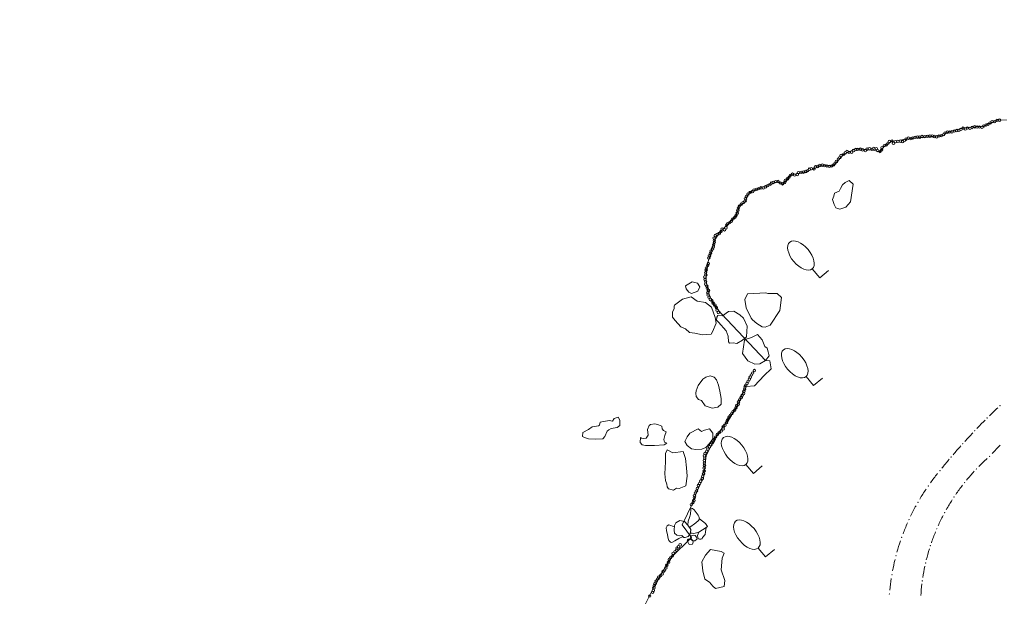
# Model space of a CAD drawing. Header units: metres. Extents: x -10443 to -4073, y -33280 to -26846.
# Drawn here: x -7258.88 to -7216.81, y -29156.93 to -29132.16 of the extents above; entities that cross this region are included whole.
import ezdxf

# ---------------------------------------------------------------- set-up
doc = ezdxf.new("R2010")
doc.units = ezdxf.units.M
doc.header["$MEASUREMENT"] = 0
doc.linetypes.add('CONTINUOUS_1', pattern=[0])
doc.linetypes.add('CONTINUOUS_2', pattern=[0])
for name, color, linetype, lineweight in [('園路', 241, 'CONTINUOUS_2', 18), ('木', 254, 'CONTINUOUS_2', 18), ('木材', 241, 'CONTINUOUS_2', 18), ('石', 241, 'CONTINUOUS_2', 18), ('護岸', 241, 'CONTINUOUS_2', 18)]:
    doc.layers.add(name, color=color, linetype=linetype, lineweight=lineweight)

msp = doc.modelspace()

# ---------------------------------------------------------------- hatches: boundary and pattern name
at = {"layer": '園路', "linetype": 'CONTINUOUS_1', "lineweight": 18}
for points in [[(-7216.819, -29148.711, 1), (-7216.834, -29148.711, 1)], [(-7217.364, -29149.239, 1), (-7217.379, -29149.239, 1)], [(-7217.894, -29149.782, 1), (-7217.909, -29149.782, 1)], [(-7218.41, -29150.339, 1), (-7218.425, -29150.339, 1)], [(-7218.909, -29150.91, 1), (-7218.924, -29150.91, 1)], [(-7217.263, -29150.888, 1), (-7217.278, -29150.888, 1)], [(-7219.392, -29151.495, 1), (-7219.407, -29151.495, 1)], [(-7217.823, -29151.422, 1), (-7217.838, -29151.422, 1)], [(-7218.333, -29152.004, 1), (-7218.348, -29152.004, 1)], [(-7219.894, -29152.153, 1), (-7219.909, -29152.153, 1)], [(-7218.789, -29152.629, 1), (-7218.804, -29152.629, 1)], [(-7220.336, -29152.854, 1), (-7220.351, -29152.854, 1)], [(-7220.716, -29153.59, 1), (-7220.731, -29153.59, 1)], [(-7219.187, -29153.293, 1), (-7219.202, -29153.293, 1)], [(-7219.524, -29153.989, 1), (-7219.539, -29153.989, 1)], [(-7221.03, -29154.356, 1), (-7221.045, -29154.356, 1)], [(-7219.798, -29154.713, 1), (-7219.813, -29154.713, 1)], [(-7221.277, -29155.146, 1), (-7221.292, -29155.146, 1)], [(-7220.006, -29155.458, 1), (-7220.021, -29155.458, 1)], [(-7221.453, -29155.955, 1), (-7221.468, -29155.955, 1)], [(-7220.147, -29156.219, 1), (-7220.162, -29156.219, 1)], [(-7221.559, -29156.777, 1), (-7221.574, -29156.777, 1)]]:
    msp.add_hatch(color=256, dxfattribs=at).paths.add_polyline_path(points, flags=0)

# ---------------------------------------------------------------- linework, layer by layer
for centre in [(-7216.826, -29148.711), (-7217.372, -29149.239), (-7217.902, -29149.782), (-7218.417, -29150.339), (-7218.916, -29150.91), (-7217.27, -29150.888), (-7219.4, -29151.495), (-7217.83, -29151.422), (-7218.34, -29152.004), (-7219.901, -29152.153), (-7218.796, -29152.629), (-7220.344, -29152.854), (-7220.723, -29153.59), (-7219.194, -29153.293), (-7219.532, -29153.989), (-7221.038, -29154.356), (-7219.806, -29154.713), (-7221.284, -29155.146), (-7220.014, -29155.458), (-7221.461, -29155.955), (-7220.154, -29156.219), (-7221.567, -29156.777)]:
    msp.add_circle(centre, 0.0075, dxfattribs=at)
for centre, radius, start, end in [((-7198.14, -29168.573), 27.269, 133.5254, 134.5759), ((-7198.14, -29168.573), 27.269, 135.1196, 136.1701), ((-7198.14, -29168.573), 27.269, 136.7137, 137.7643), ((-7198.14, -29168.573), 27.269, 138.3079, 139.3585), ((-7194.57, -29171.782), 30.852, 136.1266, 137.0552), ((-7198.14, -29168.573), 27.269, 139.9021, 140.9527), ((-7211.585, -29157.41), 8.652, 131.9871, 135.2983), ((-7211.585, -29157.41), 8.652, 137.1129, 140.4241), ((-7212.09, -29157.579), 9.511, 141.2195, 144.2316), ((-7212.09, -29157.579), 9.511, 146.2098, 149.2219), ((-7211.585, -29157.41), 8.652, 142.2387, 145.5499), ((-7211.585, -29157.41), 8.652, 147.3645, 150.6757), ((-7212.09, -29157.579), 9.511, 151.2001, 154.2122), ((-7211.585, -29157.41), 8.652, 152.4904, 155.8016), ((-7212.09, -29157.579), 9.511, 156.1904, 159.2025), ((-7212.09, -29157.579), 9.511, 161.1807, 164.1928), ((-7211.585, -29157.41), 8.652, 157.6162, 160.9274), ((-7211.585, -29157.41), 8.652, 162.742, 166.0532), ((-7212.09, -29157.579), 9.511, 166.171, 169.1831), ((-7211.585, -29157.41), 8.652, 167.8678, 171.179), ((-7212.09, -29157.579), 9.511, 171.1613, 174.1734), ((-7211.585, -29157.41), 8.652, 172.9937, 176.3049)]:
    msp.add_arc(centre, radius, start, end, dxfattribs=at)
at = {"layer": '木', "linetype": 'CONTINUOUS_1', "lineweight": 18}
for p, q in [((-7224.557, -29143.23), (-7224.879, -29142.847)), ((-7224.174, -29142.909), (-7224.557, -29143.23)), ((-7224.822, -29147.848), (-7225.143, -29147.465)), ((-7224.439, -29147.527), (-7224.822, -29147.848)), ((-7227.402, -29151.612), (-7227.723, -29151.229)), ((-7227.019, -29151.29), (-7227.402, -29151.612)), ((-7226.877, -29155.197), (-7227.198, -29154.814)), ((-7226.494, -29154.875), (-7226.877, -29155.197))]:
    msp.add_line(p, q, dxfattribs=at)
for centre in [(-7225.361, -29142.272), (-7225.625, -29146.89), (-7228.205, -29150.654), (-7227.68, -29154.239)]:
    msp.add_ellipse(centre, major_axis=(-0.482, 0.575), ratio=0.533333, dxfattribs=at)
at = {"layer": '木材', "linetype": 'CONTINUOUS_2', "lineweight": 18}
for centre, radius in [((-7216.952, -29136.474), 0.0524), ((-7216.844, -29136.47), 0.0524), ((-7218.586, -29136.902), 0.0524), ((-7218.502, -29136.865), 0.0524), ((-7218.411, -29136.81), 0.0524), ((-7218.314, -29136.852), 0.0524), ((-7218.219, -29136.805), 0.0524), ((-7218.113, -29136.824), 0.0524), ((-7218.021, -29136.784), 0.0524), ((-7217.905, -29136.754), 0.0524), ((-7217.804, -29136.764), 0.0524), ((-7217.705, -29136.759), 0.0524), ((-7217.595, -29136.778), 0.0524), ((-7217.516, -29136.723), 0.0524), ((-7217.421, -29136.677), 0.0524), ((-7217.332, -29136.652), 0.0524), ((-7217.245, -29136.587), 0.0524), ((-7217.157, -29136.535), 0.0524), ((-7217.053, -29136.53), 0.0524), ((-7220.849, -29137.283), 0.0524), ((-7220.75, -29137.24), 0.0524), ((-7220.641, -29137.265), 0.0524), ((-7220.559, -29137.235), 0.0524), ((-7220.466, -29137.21), 0.0524), ((-7220.362, -29137.199), 0.0524), ((-7220.265, -29137.197), 0.0524), ((-7220.162, -29137.172), 0.0524), ((-7220.055, -29137.174), 0.0524), ((-7219.944, -29137.165), 0.0524), ((-7219.83, -29137.157), 0.0524), ((-7219.73, -29137.145), 0.0524), ((-7219.639, -29137.17), 0.0524), ((-7219.534, -29137.186), 0.0524), ((-7219.442, -29137.149), 0.0524), ((-7219.339, -29137.134), 0.0524), ((-7219.238, -29137.094), 0.0524), ((-7219.177, -29137.023), 0.0524), ((-7219.083, -29136.983), 0.0524), ((-7218.984, -29136.977), 0.0524), ((-7218.884, -29136.971), 0.0524), ((-7218.782, -29136.93), 0.0524), ((-7218.678, -29136.915), 0.0524), ((-7223.01, -29137.728), 0.0524), ((-7222.927, -29137.717), 0.0524), ((-7222.817, -29137.713), 0.0524), ((-7222.708, -29137.741), 0.0524), ((-7222.523, -29137.712), 0.0524), ((-7222.42, -29137.699), 0.0524), ((-7222.314, -29137.723), 0.0524), ((-7222.237, -29137.679), 0.0524), ((-7222.124, -29137.691), 0.0524), ((-7221.899, -29137.741), 0.0524), ((-7221.879, -29137.647), 0.0524), ((-7221.787, -29137.566), 0.0524), ((-7221.701, -29137.535), 0.0524), ((-7221.63, -29137.461), 0.0524), ((-7221.567, -29137.38), 0.0524), ((-7221.454, -29137.367), 0.0524), ((-7221.391, -29137.458), 0.0524), ((-7221.303, -29137.391), 0.0524), ((-7221.203, -29137.379), 0.0524), ((-7221.101, -29137.37), 0.0524), ((-7221.002, -29137.386), 0.0524), ((-7220.924, -29137.342), 0.0524), ((-7223.754, -29138.138), 0.0535), ((-7223.695, -29138.076), 0.0535), ((-7223.639, -29137.986), 0.0535), ((-7223.531, -29137.934), 0.0528), ((-7223.452, -29137.871), 0.0528), ((-7223.388, -29137.807), 0.0528), ((-7223.301, -29137.845), 0.0528), ((-7223.187, -29137.843), 0.0528), ((-7223.105, -29137.77), 0.0524), ((-7222.602, -29137.781), 0.0524), ((-7222.072, -29137.775), 0.0524), ((-7221.971, -29137.823), 0.0524), ((-7225.002, -29138.573), 0.0535), ((-7224.914, -29138.55), 0.0535), ((-7224.802, -29138.561), 0.0535), ((-7224.743, -29138.473), 0.0535), ((-7224.643, -29138.457), 0.0535), ((-7224.549, -29138.412), 0.0535), ((-7224.446, -29138.4), 0.0535), ((-7224.35, -29138.423), 0.0535), ((-7224.244, -29138.436), 0.0535), ((-7224.142, -29138.451), 0.0535), ((-7224.039, -29138.435), 0.0535), ((-7223.966, -29138.391), 0.0535), ((-7223.897, -29138.319), 0.0535), ((-7223.834, -29138.242), 0.0535), ((-7225.94, -29138.984), 0.0535), ((-7225.874, -29138.922), 0.0535), ((-7225.812, -29138.832), 0.0535), ((-7225.723, -29138.787), 0.0535), ((-7225.627, -29138.822), 0.0535), ((-7225.518, -29138.799), 0.0535), ((-7225.467, -29138.722), 0.0535), ((-7225.357, -29138.703), 0.0535), ((-7225.261, -29138.701), 0.0535), ((-7225.154, -29138.672), 0.0535), ((-7225.07, -29138.637), 0.0535), ((-7227.266, -29139.433), 0.0535), ((-7227.172, -29139.408), 0.0535), ((-7227.075, -29139.37), 0.0535), ((-7226.975, -29139.372), 0.0535), ((-7226.884, -29139.331), 0.0535), ((-7226.785, -29139.275), 0.0535), ((-7226.694, -29139.237), 0.0535), ((-7226.633, -29139.173), 0.0535), ((-7226.543, -29139.14), 0.0535), ((-7226.444, -29139.105), 0.0535), ((-7226.343, -29139.1), 0.0535), ((-7226.244, -29139.163), 0.0535), ((-7226.147, -29139.196), 0.0535), ((-7226.06, -29139.144), 0.0535), ((-7226.022, -29139.057), 0.0535), ((-7227.742, -29139.836), 0.0535), ((-7227.696, -29139.734), 0.0535), ((-7227.632, -29139.641), 0.0535), ((-7227.536, -29139.562), 0.0535), ((-7227.437, -29139.531), 0.0535), ((-7227.369, -29139.46), 0.0535), ((-7228.043, -29140.239), 0.0535), ((-7228.003, -29140.146), 0.0535), ((-7227.917, -29140.072), 0.0535), ((-7227.842, -29140.008), 0.0535), ((-7227.752, -29139.937), 0.0535), ((-7228.199, -29140.639), 0.0535), ((-7228.148, -29140.556), 0.0535), ((-7228.093, -29140.455), 0.0535), ((-7228.068, -29140.333), 0.0535), ((-7228.581, -29141.086), 0.0535), ((-7228.549, -29140.969), 0.0535), ((-7228.504, -29140.915), 0.0535), ((-7228.419, -29140.866), 0.0535), ((-7228.344, -29140.8), 0.0535), ((-7228.283, -29140.706), 0.0535), ((-7229.089, -29141.522), 0.0535), ((-7229.032, -29141.416), 0.0535), ((-7228.953, -29141.372), 0.0535), ((-7228.869, -29141.327), 0.0535), ((-7228.79, -29141.243), 0.0535), ((-7228.743, -29141.138), 0.0535), ((-7228.641, -29141.168), 0.0535), ((-7229.121, -29141.902), 0.0535), ((-7229.106, -29141.812), 0.0535), ((-7229.074, -29141.709), 0.0535), ((-7229.073, -29141.623), 0.0535), ((-7229.312, -29142.381), 0.0535), ((-7229.283, -29142.287), 0.0535), ((-7229.243, -29142.179), 0.0535), ((-7229.211, -29142.082), 0.0535), ((-7229.154, -29141.989), 0.0535), ((-7229.364, -29142.698), 0.0535), ((-7229.333, -29142.617), 0.0535), ((-7229.482, -29143.191), 0.0535), ((-7229.446, -29143.008), 0.0535), ((-7229.44, -29143.105), 0.0535), ((-7229.423, -29142.898), 0.0535), ((-7229.417, -29142.804), 0.0535), ((-7229.473, -29143.304), 0.0535), ((-7229.449, -29143.502), 0.0535), ((-7229.445, -29143.397), 0.0535), ((-7229.4, -29143.584), 0.0535), ((-7229.377, -29143.681), 0.0535), ((-7229.351, -29143.866), 0.0535), ((-7229.347, -29143.968), 0.0535), ((-7229.329, -29143.771), 0.0535), ((-7229.3, -29144.062), 0.0535), ((-7229.243, -29144.158), 0.0535), ((-7229.172, -29144.218), 0.0535), ((-7229.129, -29144.312), 0.0535), ((-7229.056, -29144.399), 0.0535), ((-7228.989, -29144.502), 0.0535), ((-7228.956, -29144.616), 0.0535), ((-7228.902, -29144.714), 0.0535), ((-7227.491, -29147.392), 0.0535), ((-7227.433, -29147.31), 0.0535), ((-7227.357, -29147.204), 0.0535), ((-7227.734, -29147.843), 0.0535), ((-7227.673, -29147.761), 0.0535), ((-7227.63, -29147.664), 0.0535), ((-7227.577, -29147.572), 0.0535), ((-7227.535, -29147.488), 0.0535), ((-7227.882, -29148.268), 0.0535), ((-7227.824, -29148.192), 0.0535), ((-7227.81, -29148.096), 0.0535), ((-7227.775, -29148.002), 0.0535), ((-7227.757, -29147.905), 0.0535), ((-7228.044, -29148.644), 0.0535), ((-7228.037, -29148.548), 0.0535), ((-7227.986, -29148.452), 0.0535), ((-7227.925, -29148.359), 0.0535), ((-7228.325, -29149.049), 0.0535), ((-7228.278, -29148.966), 0.0535), ((-7228.205, -29148.902), 0.0535), ((-7228.148, -29148.803), 0.0535), ((-7228.108, -29148.703), 0.0535), ((-7228.557, -29149.441), 0.0535), ((-7228.516, -29149.347), 0.0535), ((-7228.473, -29149.271), 0.0535), ((-7228.437, -29149.204), 0.0535), ((-7228.389, -29149.13), 0.0535), ((-7228.944, -29149.944), 0.0535), ((-7228.867, -29149.865), 0.0535), ((-7228.779, -29149.797), 0.0535), ((-7228.698, -29149.708), 0.0535), ((-7228.697, -29149.619), 0.0535), ((-7228.623, -29149.545), 0.0535), ((-7229.168, -29150.305), 0.0535), ((-7229.127, -29150.23), 0.0535), ((-7229.072, -29150.149), 0.0535), ((-7229.015, -29150.051), 0.0535), ((-7229.476, -29150.758), 0.0535), ((-7229.408, -29150.666), 0.0535), ((-7229.355, -29150.569), 0.0535), ((-7229.281, -29150.471), 0.0535), ((-7229.229, -29150.387), 0.0535), ((-7229.505, -29151.062), 0.0535), ((-7229.503, -29150.859), 0.0535), ((-7229.501, -29151.172), 0.0535), ((-7229.49, -29150.958), 0.0535), ((-7229.537, -29151.63), 0.0535), ((-7229.511, -29151.383), 0.0535), ((-7229.509, -29151.508), 0.0535), ((-7229.498, -29151.272), 0.0535), ((-7229.703, -29152.042), 0.0535), ((-7229.664, -29151.947), 0.0535), ((-7229.595, -29151.844), 0.0535), ((-7229.578, -29151.738), 0.0535), ((-7229.89, -29152.456), 0.0535), ((-7229.839, -29152.371), 0.0535), ((-7229.804, -29152.256), 0.0535), ((-7229.764, -29152.135), 0.0535), ((-7229.988, -29152.867), 0.0535), ((-7229.953, -29152.774), 0.0535), ((-7229.931, -29152.653), 0.0535), ((-7229.929, -29152.568), 0.0535), ((-7230.063, -29152.952), 0.0535), ((-7230.759, -29154.966), 0.0535), ((-7230.688, -29154.906), 0.0535), ((-7230.68, -29154.82), 0.0535), ((-7230.612, -29154.763), 0.0535), ((-7230.541, -29154.677), 0.0535), ((-7231.041, -29155.42), 0.0535), ((-7231.005, -29155.305), 0.0535), ((-7230.946, -29155.224), 0.0535), ((-7230.88, -29155.152), 0.0535), ((-7230.841, -29155.04), 0.0535), ((-7231.27, -29155.822), 0.0535), ((-7231.207, -29155.759), 0.0535), ((-7231.154, -29155.665), 0.0535), ((-7231.116, -29155.546), 0.0535), ((-7231.568, -29156.232), 0.0535), ((-7231.5, -29156.144), 0.0535), ((-7231.457, -29156.061), 0.0535), ((-7231.374, -29155.989), 0.0535), ((-7231.311, -29155.924), 0.0535), ((-7231.695, -29156.633), 0.0535), ((-7231.671, -29156.519), 0.0535), ((-7231.647, -29156.418), 0.0535), ((-7231.615, -29156.333), 0.0535), ((-7231.85, -29156.87), 0.0535), ((-7231.721, -29156.709), 0.0535)]:
    msp.add_circle(centre, radius, dxfattribs=at)
at = {"layer": '石', "linetype": 'CONTINUOUS_2', "lineweight": 18, "flags": 128}
for points in [[(-7223.918, -29139.596), (-7223.72, -29139.51), (-7223.67, -29139.399), (-7223.581, -29139.245), (-7223.46, -29139.137), (-7223.294, -29139.063), (-7223.125, -29139.207), (-7223.23, -29139.973), (-7223.44, -29140.197), (-7223.687, -29140.282), (-7223.867, -29140.232), (-7223.94, -29140.081), (-7224.01, -29139.865), (-7223.949, -29139.729), (-7223.918, -29139.596)], [(-7230.309, -29143.569), (-7230.023, -29143.398), (-7229.792, -29143.452), (-7229.702, -29143.61), (-7229.784, -29143.796), (-7230.05, -29143.897), (-7230.166, -29143.841), (-7230.289, -29143.694), (-7230.309, -29143.569)], [(-7227.493, -29144.964), (-7227.707, -29144.513), (-7227.769, -29144.162), (-7227.646, -29143.91), (-7226.873, -29143.871), (-7226.78, -29143.894), (-7226.385, -29143.902), (-7226.201, -29144.066), (-7226.262, -29144.631), (-7226.677, -29145.255), (-7226.895, -29145.343), (-7227.026, -29145.325), (-7227.247, -29145.188), (-7227.433, -29145.03), (-7227.493, -29144.964)], [(-7230.784, -29144.4), (-7230.444, -29144.142), (-7230.075, -29144.039), (-7229.812, -29144.232), (-7229.457, -29144.289), (-7229.192, -29144.491), (-7229.038, -29144.934), (-7228.995, -29145.174), (-7229.157, -29145.543), (-7229.215, -29145.645), (-7229.581, -29145.676), (-7229.917, -29145.598), (-7230.135, -29145.579), (-7230.319, -29145.416), (-7230.514, -29145.329), (-7230.75, -29145.061), (-7230.869, -29144.912), (-7230.868, -29144.704), (-7230.8, -29144.546), (-7230.799, -29144.44), (-7230.784, -29144.4)], [(-7229.857, -29148.08), (-7229.768, -29147.851), (-7229.574, -29147.577), (-7229.439, -29147.485), (-7229.253, -29147.435), (-7229.076, -29147.488), (-7228.98, -29147.609), (-7228.89, -29147.83), (-7228.843, -29148.082), (-7228.784, -29148.398), (-7228.782, -29148.641), (-7228.921, -29148.773), (-7229.175, -29148.817), (-7229.466, -29148.711), (-7229.628, -29148.486), (-7229.754, -29148.443), (-7229.852, -29148.319), (-7229.869, -29148.174), (-7229.857, -29148.08)], [(-7234.006, -29149.539), (-7233.969, -29149.419), (-7233.592, -29149.351), (-7233.441, -29149.378), (-7233.374, -29149.263), (-7233.201, -29149.203), (-7233.129, -29149.334), (-7233.128, -29149.556), (-7233.237, -29149.641), (-7233.503, -29149.69), (-7233.594, -29149.745), (-7233.677, -29149.804), (-7233.772, -29150.033), (-7233.856, -29150.135), (-7234.186, -29150.152), (-7234.47, -29150.13), (-7234.638, -29150.069), (-7234.726, -29150.027), (-7234.718, -29149.866), (-7234.467, -29149.735), (-7234.312, -29149.611), (-7234.038, -29149.571), (-7234.006, -29149.539)], [(-7232.249, -29150.074), (-7232.257, -29150.292), (-7232.171, -29150.395), (-7232.031, -29150.416), (-7231.649, -29150.423), (-7231.231, -29150.39), (-7231.115, -29150.32), (-7231.207, -29150.28), (-7231.245, -29150.159), (-7231.204, -29149.986), (-7231.135, -29149.828), (-7231.263, -29149.771), (-7231.32, -29149.697), (-7231.324, -29149.584), (-7231.473, -29149.533), (-7231.634, -29149.493), (-7231.815, -29149.523), (-7231.876, -29149.564), (-7231.94, -29149.729), (-7231.918, -29149.97), (-7231.998, -29150.096), (-7232.123, -29150.116), (-7232.194, -29150.096), (-7232.249, -29150.074)], [(-7230.128, -29149.882), (-7229.772, -29149.706), (-7229.623, -29149.82), (-7229.491, -29149.762), (-7229.287, -29149.702), (-7229.143, -29149.893), (-7229.146, -29150.13), (-7229.285, -29150.331), (-7229.443, -29150.496), (-7229.605, -29150.568), (-7229.872, -29150.591), (-7230.057, -29150.56), (-7230.247, -29150.422), (-7230.341, -29150.247), (-7230.237, -29150.049), (-7230.128, -29149.882)], [(-7231.092, -29150.607), (-7230.857, -29150.728), (-7230.415, -29150.68), (-7230.316, -29150.968), (-7230.274, -29151.373), (-7230.248, -29151.733), (-7230.295, -29152.144), (-7230.588, -29152.256), (-7230.696, -29152.241), (-7230.828, -29152.336), (-7231.042, -29152.277), (-7231.098, -29152.192), (-7231.111, -29152.081), (-7231.17, -29151.923), (-7231.193, -29151.635), (-7231.174, -29151.121), (-7231.172, -29150.764), (-7231.092, -29150.607)], [(-7230.788, -29153.898), (-7231.029, -29153.821), (-7231.095, -29153.859), (-7231.139, -29153.946), (-7231.13, -29154.062), (-7231.083, -29154.241), (-7231.057, -29154.411), (-7231.024, -29154.496), (-7230.95, -29154.568), (-7230.902, -29154.574), (-7230.776, -29154.51), (-7230.601, -29154.406), (-7230.416, -29154.324)], [(-7228.783, -29154.967), (-7229.242, -29154.875), (-7229.45, -29155.121), (-7229.605, -29155.41), (-7229.568, -29155.785), (-7229.479, -29156.147), (-7229.283, -29156.277), (-7229.137, -29156.441), (-7229.025, -29156.546), (-7228.65, -29156.462), (-7228.624, -29156.209), (-7228.778, -29155.75), (-7228.735, -29155.252), (-7228.66, -29155.038), (-7228.783, -29154.967)]]:
    msp.add_lwpolyline(points, dxfattribs=at)
for points in [[(-7228.926, -29144.848), (-7228.719, -29144.854), (-7228.466, -29144.669), (-7228.238, -29144.663), (-7227.977, -29144.81), (-7227.82, -29144.965), (-7227.674, -29145.297), (-7227.691, -29145.763), (-7227.862, -29145.907), (-7228.108, -29146.049), (-7228.27, -29146.021), (-7228.42, -29146.025), (-7228.464, -29145.966), (-7228.487, -29145.737), (-7228.573, -29145.496), (-7228.899, -29145.133), (-7228.977, -29145.039), (-7228.974, -29144.91)], [(-7227.785, -29145.903), (-7227.869, -29146.478), (-7227.643, -29146.786), (-7227.335, -29146.925), (-7227.123, -29146.912), (-7226.887, -29146.777), (-7226.73, -29146.566), (-7226.765, -29146.404), (-7226.814, -29146.239), (-7226.908, -29146.17), (-7227.017, -29145.889), (-7227.23, -29145.66), (-7227.484, -29145.794), (-7227.706, -29145.864)], [(-7229.875, -29153.728), (-7230.134, -29153.938), (-7230.207, -29153.828), (-7230.201, -29153.664), (-7230.142, -29153.497), (-7230.101, -29153.368), (-7230.08, -29153.168), (-7230.064, -29153.108), (-7230.016, -29153.111), (-7229.943, -29153.171), (-7229.861, -29153.296), (-7229.775, -29153.399), (-7229.738, -29153.461), (-7229.714, -29153.566), (-7229.761, -29153.628)], [(-7230.38, -29154.362), (-7230.466, -29154.272), (-7230.587, -29154.292), (-7230.685, -29154.268), (-7230.786, -29154.173), (-7230.805, -29154.05), (-7230.783, -29153.848), (-7230.732, -29153.728), (-7230.55, -29153.628), (-7230.357, -29153.682), (-7230.207, -29153.828), (-7230.079, -29154.021), (-7230.11, -29154.199), (-7230.201, -29154.318), (-7230.33, -29154.363)], [(-7229.431, -29153.934), (-7229.744, -29154.126), (-7229.893, -29154.172), (-7229.985, -29154.189), (-7230.028, -29154.176), (-7230.105, -29154.17), (-7230.079, -29154.021), (-7230.134, -29153.938), (-7229.875, -29153.728), (-7229.761, -29153.628), (-7229.714, -29153.566), (-7229.454, -29153.763), (-7229.372, -29153.894)], [(-7229.649, -29154.429), (-7229.707, -29154.439), (-7229.761, -29154.416), (-7229.787, -29154.357), (-7229.795, -29154.278), (-7229.744, -29154.126), (-7229.431, -29153.934), (-7229.457, -29154.123), (-7229.462, -29154.23), (-7229.578, -29154.364), (-7229.602, -29154.397), (-7229.615, -29154.413)], [(-7230.012, -29154.65), (-7230.15, -29154.668), (-7230.196, -29154.572), (-7230.241, -29154.486), (-7230.232, -29154.464), (-7230.192, -29154.431), (-7230.151, -29154.425), (-7230.082, -29154.444), (-7230.002, -29154.498), (-7229.982, -29154.566)], [(-7229.909, -29154.511), (-7229.991, -29154.503), (-7230.056, -29154.437), (-7230.089, -29154.398), (-7230.096, -29154.336), (-7230.064, -29154.29), (-7229.985, -29154.255), (-7229.904, -29154.278), (-7229.844, -29154.347), (-7229.818, -29154.423), (-7229.843, -29154.453)]]:
    msp.add_lwpolyline(points, close=True, dxfattribs=at)
at = {"layer": '護岸', "lineweight": 18, "flags": 128}
msp.add_lwpolyline([(-7264.172, -29070.656, 0.029871), (-7264.577, -29070.705), (-7264.826, -29071.14, -0.04263), (-7264.967, -29071.454), (-7265.709, -29071.997), (-7266.082, -29072.14), (-7266.733, -29072.179), (-7267.122, -29072.186), (-7268.25, -29071.691, 0.064147), (-7268.651, -29071.509), (-7268.932, -29071.188), (-7269.538, -29071.007), (-7271.086, -29070.543), (-7271.352, -29070.545), (-7271.482, -29070.575), (-7271.762, -29070.371), (-7272.496, -29070.126, 0.030306), (-7273.167, -29069.927), (-7273.558, -29069.873), (-7274.422, -29070.045), (-7276.256, -29070.653), (-7276.642, -29070.918, 0.013808), (-7277.93, -29072.65), (-7277.978, -29072.977), (-7278.328, -29073.096), (-7278.567, -29073.599), (-7279.762, -29075.052, -0.002837), (-7280.886, -29076.84), (-7280.939, -29077.834), (-7281.655, -29077.996), (-7283.074, -29080.007), (-7283.091, -29080.788), (-7283.796, -29080.989), (-7284.112, -29081.426), (-7287.348, -29086.052), (-7289.059, -29088.584), (-7289.294, -29088.978), (-7289.672, -29089.627, 0.206193), (-7290.182, -29091.452), (-7291.405, -29092.09), (-7292.983, -29093.481), (-7293.191, -29093.97), (-7293.707, -29093.9), (-7294.477, -29094.51), (-7295.181, -29095.215), (-7295.912, -29095.199), (-7296.197, -29094.815), (-7297.878, -29094.593), (-7299.649, -29094.637), (-7300.513, -29094.55), (-7302.175, -29093.413), (-7303.631, -29092.032), (-7304.983, -29089.608), (-7305.755, -29088.806), (-7306.178, -29088.118), (-7307.391, -29086.975), (-7312.367, -29089.49), (-7311.593, -29090.668), (-7311.511, -29092.467), (-7310.449, -29094.204), (-7308.638, -29095.394), (-7309.019, -29096.193), (-7309.086, -29096.253), (-7309.19, -29096.568), (-7309.142, -29097.24), (-7309.059, -29097.776), (-7309.124, -29097.874), (-7309.11, -29098.112), (-7308.894, -29098.653), (-7308.767, -29099.161), (-7308.638, -29099.328), (-7308.526, -29099.462), (-7308.459, -29099.513), (-7308.402, -29099.52), (-7308.275, -29099.536), (-7308.335, -29099.946), (-7308, -29100.003), (-7307.91, -29100.44), (-7307.577, -29100.997), (-7307.254, -29101.493), (-7306.888, -29101.818), (-7306.568, -29101.851), (-7306.351, -29102.079), (-7305.622, -29103.28), (-7305.219, -29103.73), (-7304.755, -29104.682), (-7304.483, -29105.632), (-7304.188, -29107.409), (-7304.282, -29108.296, -0.05449), (-7304.405, -29108.932), (-7304.206, -29109.475), (-7303.83, -29109.944), (-7303.502, -29110.597), (-7303.372, -29110.944), (-7303.432, -29111.344), (-7303.663, -29112.177), (-7304.008, -29113.859), (-7304.232, -29114.972), (-7305.181, -29116.786), (-7305.868, -29117.559), (-7307.475, -29118.63), (-7308.566, -29119.153), (-7309.054, -29119.438), (-7309.667, -29119.866), (-7311.393, -29120.465), (-7311.348, -29120.609), (-7312.048, -29120.895), (-7312.755, -29121.05), (-7313.374, -29121.589), (-7314.872, -29122.216), (-7316.109, -29122.868), (-7316.504, -29122.892), (-7317.46, -29123.319), (-7318.977, -29123.459), (-7319.548, -29123.423), (-7319.718, -29123.525), (-7320.409, -29123.922), (-7320.692, -29124.183), (-7321.425, -29124.767), (-7321.695, -29124.83), (-7322.331, -29125.368), (-7323.078, -29125.898), (-7323.669, -29126.148), (-7324.183, -29126.2), (-7324.898, -29126.392, 0.053336), (-7327.001, -29126.712), (-7328.589, -29127.04), (-7328.863, -29127.189), (-7329.942, -29127.726), (-7330.975, -29128.483), (-7331.227, -29128.626, 0.163573), (-7333.68, -29129.319), (-7334.406, -29130.194), (-7334.841, -29130.373), (-7335.439, -29130.301), (-7335.702, -29130.431), (-7336.875, -29131.458), (-7338.326, -29132.226), (-7339.104, -29133.043), (-7340.269, -29134.175), (-7340.96, -29134.778), (-7341.37, -29135.289), (-7341.97, -29135.632), (-7342.547, -29135.813, -0.199454), (-7343.318, -29136.38), (-7344.037, -29137.223), (-7344.179, -29137.581), (-7344.47, -29137.881), (-7344.719, -29138.124), (-7345.462, -29138.73, 0.147138), (-7346.266, -29140.249), (-7346.268, -29140.864), (-7346.141, -29141.527), (-7345.844, -29142.694, 0.108193), (-7345.406, -29143.712), (-7344.77, -29144.27), (-7343.982, -29144.762), (-7343.13, -29145.157), (-7342.251, -29145.485), (-7339.771, -29146.442), (-7339.322, -29146.544), (-7336.48, -29147.355), (-7335.569, -29147.42), (-7333.303, -29147.832, -0.124988), (-7331.262, -29148.787), (-7330.492, -29149.573, 0.084508), (-7329.517, -29150.067), (-7328.905, -29150.276), (-7328.101, -29150.314, -0.048677), (-7327.568, -29150.24), (-7327.029, -29150.501), (-7326.493, -29150.805), (-7326.099, -29151.018), (-7324.522, -29151.443), (-7323.099, -29152.01, -0.110064), (-7321.915, -29152.828), (-7321.566, -29153.48), (-7321.278, -29153.861), (-7321.088, -29154.184), (-7320.735, -29154.479), (-7319.77, -29155.068), (-7319.796, -29155.682), (-7319.64, -29156.256, -0.097033), (-7318.469, -29157.576), (-7318.104, -29158.08), (-7317.712, -29159.36), (-7317.583, -29159.864), (-7317.385, -29160.009), (-7317.014, -29160.693), (-7317.02, -29162.096), (-7317.336, -29162.251), (-7317.772, -29162.738), (-7317.961, -29163.259, 0.533567), (-7318.778, -29164.68), (-7318.953, -29165.376, 0.085308), (-7318.016, -29167.884), (-7317.195, -29169.216), (-7317.066, -29169.789), (-7317.046, -29170.519, 0.243514), (-7316.337, -29172.516), (-7315.762, -29173.088), (-7315.527, -29173.614), (-7315.598, -29173.8), (-7315.682, -29174.027), (-7315.6, -29174.31), (-7315.383, -29174.612), (-7314.888, -29175.169), (-7314.759, -29175.778), (-7314.988, -29175.966), (-7315.011, -29176.571), (-7314.781, -29177.067), (-7314.607, -29177.56), (-7314.519, -29177.917), (-7314.51, -29178.254), (-7314.645, -29178.426), (-7314.907, -29178.705), (-7315.489, -29178.854), (-7315.97, -29179.138), (-7315.949, -29179.604), (-7315.432, -29180.772), (-7315.589, -29181.986), (-7316.108, -29182.452), (-7316.494, -29182.471), (-7316.863, -29182.727), (-7316.685, -29183.248), (-7317.62, -29183.452), (-7317.932, -29183.535), (-7318.14, -29183.957), (-7318.328, -29184.107), (-7318.437, -29184.241), (-7318.55, -29184.405), (-7318.608, -29184.519), (-7318.762, -29184.801), (-7318.972, -29185.644), (-7318.672, -29187.665), (-7312.116, -29189.976), (-7309.093, -29189.927), (-7306.734, -29188.546), (-7306.856, -29188.137), (-7306.122, -29187.398), (-7304.389, -29186.434), (-7303.498, -29186.019), (-7302.664, -29185.164), (-7301.409, -29184.464), (-7300.351, -29184.096), (-7299.972, -29184.342), (-7298.876, -29183.632), (-7298.808, -29182.925), (-7297.568, -29182.042), (-7296.713, -29182.196), (-7295.959, -29181.905), (-7295.038, -29181.251), (-7294.956, -29181.096), (-7294.359, -29180.169), (-7292.762, -29179.112), (-7290.712, -29177.528), (-7290.294, -29177.454), (-7289.588, -29177.687), (-7288.924, -29177.267), (-7288.414, -29176.714), (-7288.552, -29175.766), (-7287.711, -29175.017), (-7287.025, -29174.734), (-7286.348, -29175.089), (-7285.412, -29174.389), (-7285.052, -29174.126), (-7284.795, -29174.197), (-7283.955, -29173.481), (-7283.857, -29173.142), (-7283.044, -29172.402), (-7282.587, -29172.2), (-7281.716, -29171.353), (-7281.342, -29171.229), (-7280.612, -29171.59), (-7280.229, -29172.177), (-7280.213, -29172.491), (-7279.655, -29172.671), (-7279.414, -29171.713), (-7278.406, -29171.886), (-7278.122, -29172.789), (-7277.817, -29173.346), (-7277.046, -29173.416), (-7276.662, -29172.738), (-7274.358, -29174.248), (-7274.135, -29174.596), (-7273.63, -29174.766), (-7273.128, -29174.683), (-7272.137, -29174.807), (-7271.525, -29175.072), (-7271.199, -29175.525), (-7270.695, -29176.223), (-7268.35, -29177.43), (-7268.178, -29177.153), (-7267.546, -29177.369), (-7267.194, -29177.645), (-7266.933, -29178.009), (-7266.611, -29178.322), (-7266.535, -29178.41), (-7266.003, -29179.007), (-7265.731, -29179.202), (-7265.596, -29179.214), (-7265.446, -29179.368), (-7265.148, -29179.686), (-7263.768, -29181.185), (-7262.787, -29181.961), (-7262.582, -29182.029), (-7261.511, -29182.584), (-7261.156, -29182.601), (-7260.498, -29182.492), (-7260.095, -29182.25, -0.071739), (-7258.497, -29181.712), (-7257.861, -29182.29), (-7256.766, -29182.261), (-7256.191, -29181.944), (-7256.289, -29181.317), (-7257.362, -29180.736), (-7257.234, -29180.319), (-7256.68, -29179.763, -0.005668), (-7255.23, -29178.314), (-7254.371, -29177.426), (-7253.831, -29177.63), (-7253.515, -29177.486), (-7252.981, -29176.943), (-7252.82, -29176.608), (-7252.255, -29176.403), (-7251.738, -29175.995), (-7251.381, -29175.569, -0.003363), (-7251.343, -29175.33), (-7251.498, -29175.053), (-7250.225, -29174.08), (-7249.06, -29173.198), (-7248.048, -29172.569), (-7247.199, -29172.224, 0.029878), (-7245.868, -29171.836), (-7244.427, -29171.43), (-7242.211, -29170.394), (-7241.531, -29170.02), (-7240.418, -29169.609), (-7240.192, -29169.639), (-7239.957, -29170.233), (-7239.558, -29170.796), (-7238.762, -29170.498), (-7237.713, -29169.668), (-7236.182, -29168.037), (-7233.915, -29165.163), (-7233.984, -29164.61, -0.258163), (-7234.37, -29162.567), (-7234.087, -29161.959), (-7233.646, -29161.148, 0.065209), (-7232.489, -29158.454), (-7232.236, -29157.639), (-7231.557, -29156.269), (-7230.931, -29155.225), (-7230.05, -29154.358), (-7230.451, -29153.821), (-7230.003, -29152.873), (-7229.829, -29152.368), (-7229.534, -29151.819), (-7229.433, -29150.839), (-7229.063, -29150.151), (-7228.136, -29148.799), (-7227.706, -29147.888), (-7227.346, -29147.866), (-7226.945, -29147.422), (-7226.64, -29147.135), (-7226.701, -29146.783), (-7226.887, -29146.777), (-7228.764, -29144.77, -0.287103), (-7229.306, -29142.427), (-7229.053, -29141.606), (-7228.878, -29141.334), (-7228.124, -29140.547), (-7228.014, -29140.139), (-7227.753, -29139.98), (-7227.671, -29139.707), (-7227.53, -29139.561), (-7227.316, -29139.451), (-7226.364, -29139.093), (-7226.25, -29139.157), (-7226.134, -29139.207), (-7225.783, -29138.817), (-7225.153, -29138.689), (-7224.808, -29138.559), (-7224.539, -29138.418), (-7224.039, -29138.442), (-7223.884, -29138.323), (-7223.537, -29137.948), (-7223.017, -29137.704), (-7222.318, -29137.739), (-7221.973, -29137.823), (-7221.788, -29137.592), (-7221.441, -29137.365), (-7220.83, -29137.291), (-7220.451, -29137.224), (-7219.225, -29137.125), (-7219.125, -29137.014), (-7218.39, -29136.796), (-7217.508, -29136.73), (-7216.961, -29136.463), (-7216.295, -29136.457), (-7215.952, -29136.386), (-7215.547, -29136.511), (-7215.416, -29136.284), (-7214.847, -29136.067), (-7214.549, -29136.051), (-7213.833, -29135.896), (-7213.574, -29135.971), (-7213.188, -29135.894), (-7212.829, -29135.522), (-7212.31, -29135.293), (-7212.129, -29135.224), (-7211.932, -29135.25), (-7211.648, -29135.347), (-7211.547, -29135.282), (-7211.437, -29134.966), (-7210.93, -29134.649), (-7210.634, -29134.38), (-7210.056, -29134.11), (-7209.922, -29134.147), (-7209.701, -29134.143), (-7209.6, -29134.083), (-7209.458, -29133.651), (-7209.062, -29133.253), (-7208.899, -29133.192), (-7208.762, -29133.121), (-7208.674, -29132.637), (-7208.459, -29132.285), (-7208.276, -29132.22), (-7207.875, -29131.932), (-7207.659, -29131.158), (-7207.651, -29131.018), (-7207.358, -29130.762), (-7206.975, -29130.677), (-7206.791, -29130.501), (-7206.746, -29130.242), (-7206.705, -29129.945), (-7206.728, -29129.601), (-7206.502, -29129.297), (-7206.37, -29129.154), (-7206.229, -29128.943), (-7206.241, -29128.605), (-7206.096, -29128.478), (-7205.914, -29128.362), (-7205.672, -29128.237), (-7205.718, -29128.002), (-7205.694, -29127.703), (-7205.511, -29127.43), (-7205.415, -29127.24), (-7205.086, -29126.927), (-7204.996, -29126.525), (-7204.791, -29126.472), (-7204.826, -29126.173), (-7204.512, -29126.073), (-7204.602, -29125.889), (-7204.602, -29125.716), (-7204.548, -29125.46), (-7204.104, -29125.011), (-7203.692, -29124.261), (-7203.585, -29123.911), (-7203.554, -29123.663), (-7202.94, -29122.638), (-7202.834, -29122.637), (-7202.798, -29122.12), (-7202.619, -29121.744), (-7202.374, -29121.466), (-7202.364, -29121.117), (-7202.258, -29120.703), (-7202.091, -29120.5), (-7201.912, -29120.388), (-7201.947, -29120.207), (-7201.805, -29119.793), (-7200.935, -29117.478), (-7200.789, -29117.214, 0.001291), (-7200.749, -29117.064), (-7200.252, -29114.85), (-7200.023, -29112.812), (-7199.912, -29111.508), (-7200.119, -29110.705), (-7200.282, -29109.737), (-7200.652, -29108.702), (-7200.816, -29107.807, 0.014745), (-7201.224, -29107.238), (-7201.426, -29106.823), (-7202.093, -29106.278), (-7202.791, -29105.939), (-7203.629, -29105.252), (-7204.668, -29104.387), (-7205.438, -29103.957), (-7206.009, -29103.635), (-7207.425, -29103.003), (-7208.309, -29102.709), (-7208.772, -29102.518), (-7208.975, -29102.541), (-7209.979, -29102.362), (-7210.741, -29101.866), (-7212.536, -29100.447, -0.079496), (-7214.695, -29098.893), (-7215.666, -29097.818), (-7215.912, -29097.381), (-7216.755, -29096.22), (-7217.514, -29095.15), (-7218.064, -29094.287), (-7218.915, -29093.269), (-7219.047, -29092.569), (-7220.394, -29088.654), (-7220.634, -29088.024), (-7221.386, -29087.587), (-7221.774, -29086.964), (-7221.731, -29086.757), (-7222.028, -29085.899), (-7222.037, -29084.936), (-7222.016, -29083.973), (-7221.85, -29083.031), (-7221.413, -29082.155), (-7221.273, -29081.668), (-7221.316, -29080.876), (-7221.467, -29080.337), (-7221.54, -29078.438), (-7221.521, -29077.779), (-7221.285, -29075.544), (-7221.375, -29074.512), (-7221.196, -29074.112), (-7221.135, -29073.782), (-7221.093, -29072.493), (-7221.191, -29071.425), (-7221.156, -29070.879), (-7221.126, -29069.922), (-7220.879, -29069.215), (-7220.515, -29067.94), (-7220.26, -29067.299, -0.012514), (-7220.131, -29066.636), (-7220.098, -29065.372), (-7220.011, -29064.923), (-7219.883, -29064.268, -0.005852), (-7219.8, -29063.772), (-7219.364, -29061.596), (-7219.06, -29060.526), (-7218.598, -29059.598, 0.024904), (-7218.224, -29058.475), (-7217.817, -29057.07), (-7217.462, -29055.544), (-7217.113, -29053.334), (-7217.495, -29051.36), (-7218.266, -29048.186), (-7218.572, -29047.408, -0.085214), (-7219.779, -29044.462), (-7219.866, -29042.979), (-7219.568, -29041.626), (-7219.743, -29040.191), (-7223.938, -29038.169), (-7224.148, -29037.121), (-7226.003, -29036.481), (-7226.554, -29036.91), (-7228.083, -29037.743), (-7228.401, -29038.432), (-7228.675, -29038.824), (-7228.805, -29038.968, 0.017968), (-7229.175, -29039.339), (-7229.749, -29040.159), (-7230.092, -29041.055), (-7231.044, -29042.457), (-7231.427, -29042.878), (-7231.557, -29042.915, 0.022894), (-7231.676, -29043.086), (-7232.375, -29043.506), (-7232.861, -29044.316), (-7233.134, -29044.941), (-7233.299, -29045.147), (-7233.554, -29045.73), (-7233.766, -29045.828), (-7233.982, -29046.267), (-7234.496, -29046.772), (-7235.357, -29047.375), (-7235.546, -29047.609, 0.01984), (-7235.846, -29047.618), (-7236.31, -29047.987), (-7236.664, -29048.376), (-7236.875, -29048.438), (-7237.252, -29048.905), (-7237.214, -29048.989), (-7237.225, -29049.093), (-7237.498, -29049.185), (-7237.824, -29049.815), (-7237.845, -29049.994), (-7238.018, -29050.61), (-7238.848, -29051.956, 0.018812), (-7239.646, -29052.562), (-7240.119, -29053.091), (-7240.723, -29053.924), (-7241.627, -29054.727), (-7241.886, -29054.874), (-7242.09, -29055.096), (-7242.282, -29055.156), (-7242.798, -29055.557), (-7242.847, -29055.698), (-7242.869, -29055.83), (-7243.02, -29055.913), (-7243.119, -29055.843), (-7243.791, -29056.441), (-7243.803, -29056.534), (-7243.859, -29056.61), (-7244.161, -29056.709), (-7244.967, -29057.176), (-7245.11, -29057.449, 0.004378), (-7245.169, -29057.363), (-7245.921, -29057.716), (-7246.522, -29058.167), (-7246.476, -29058.234), (-7246.56, -29058.401), (-7247.265, -29058.918), (-7247.882, -29059.63), (-7248.491, -29060.664), (-7248.542, -29060.961), (-7248.986, -29061.52, 0.004103), (-7249.252, -29061.625), (-7249.423, -29061.772), (-7249.704, -29061.902), (-7249.981, -29061.933), (-7250.012, -29062.039), (-7250.286, -29062.126), (-7251.028, -29062.737), (-7252.035, -29063.373), (-7252.641, -29063.802), (-7253.03, -29064.073), (-7253.244, -29064.29), (-7253.263, -29064.409), (-7253.497, -29064.571), (-7254.009, -29065.078), (-7254.201, -29065.167), (-7254.371, -29065.525), (-7255.388, -29066.179), (-7255.81, -29066.597), (-7256.287, -29066.922), (-7256.688, -29067.027), (-7257.177, -29067.214), (-7257.778, -29067.647), (-7258.174, -29067.749), (-7258.631, -29068.183), (-7259.308, -29068.549), (-7259.61, -29068.67), (-7260.2, -29069.144, -0.003909), (-7260.359, -29069.227), (-7260.779, -29069.424), (-7261.279, -29069.573), (-7261.592, -29069.799), (-7262.3, -29070.08), (-7263.012, -29070.263), (-7263.031, -29070.389), (-7264.001, -29070.536)], format="xyb", dxfattribs=at)

doc.saveas('drawing.dxf')
